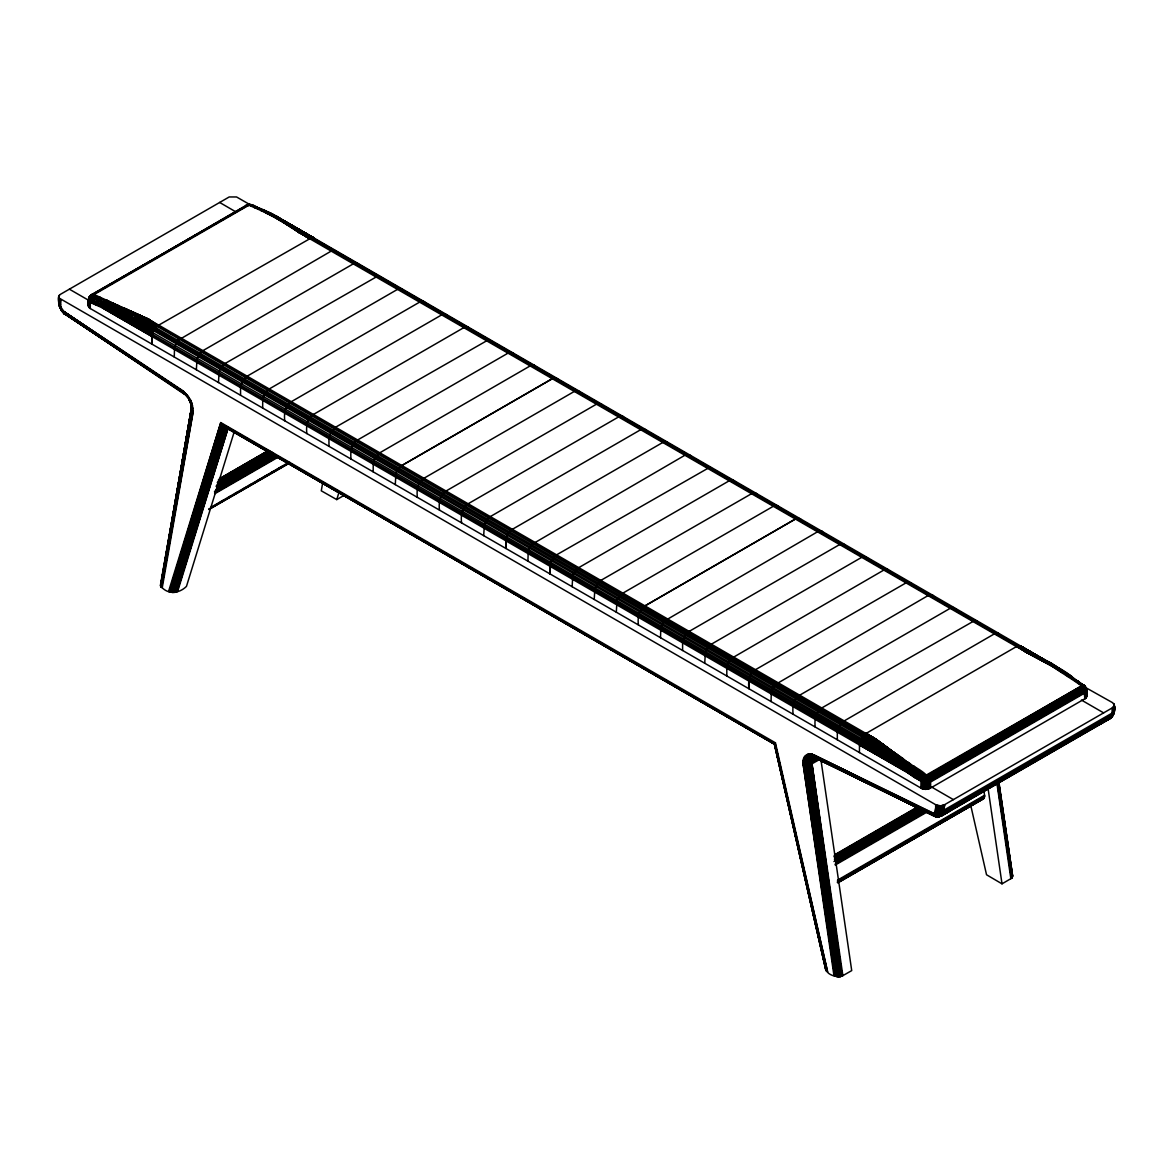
<?xml version="1.0" encoding="UTF-8"?>
<svg xmlns="http://www.w3.org/2000/svg" width="1173" height="1173" viewBox="0 0 1173 1173"><rect width="100%" height="100%" fill="white"/><g stroke="black" fill="none" stroke-linecap="round" stroke-linejoin="round"><path stroke-width="1.5" d="M1086.594 689.592L1084.79 692.129L930.086 781.438C904.515 784.326 889.295 740.72 865.029 734.151L157.754 325.815L148.604 319.276L94.119 294.555L91.186 294.804L88.84 297.825L88.518 306.549L88.591 298.602L90.497 295.919L248.163 205.026C251.213 204.146 256.579 205.275 248.823 205.246L94.119 294.555C88.371 295.816 85.688 304.775 90.277 308.528L922.037 788.681L925.717 789.37L930.13 788.315L1085.993 698.082L1086.594 689.592L1084.541 685.956L1048.882 663.126L1026.522 652.525L1033.853 655.018L1032.753 655.56L1057.767 668.742L1081.697 685.355L1112.517 702.642C1116.373 705.823 1114.819 713.668 1111.667 716.908L938.415 816.804L935.453 816.012L933.371 813.153L813.402 754.723C806.877 751.101 801.291 758.682 803.168 764.796M1086.286 688.258L1086.609 690.97L1084.849 692.979L930.13 782.288L924.735 783.3L923.781 789.194C924.749 785.617 921.846 776.658 926.963 775.558L1082.18 685.516L925.673 775.426L924.735 789.326C922.99 772.377 929.119 771.57 928.561 788.974M936.89 816.716C942.11 816.217 941.157 809.297 941.098 805.734L940.13 805.778L940.13 810.88L941.098 805.734L944.544 804.722L1112.517 707.744C1116.212 701.689 1115.156 713.287 1112.268 715.266M933.371 813.153L937.96 816.525L940.585 815.499L941.992 812.053L941.098 810.836L942.051 805.602L942.051 810.704L935.761 809.898L935.702 804.722L58.958 297.971L58.958 295.743L60.483 294.306L229.204 196.961L236.55 196.961L251.565 205.568M933.972 813.05L938.899 816.1L942.256 815.22L943.737 811.599L942.96 810.484L943.796 805.089L943.796 810.191L942.051 810.704L942.96 805.382C942.975 808.959 943.986 816.115 938.767 816.657M1086.609 690.97L1086.609 697.011L1085.699 689.035L1081.345 685.531L1084.717 687.129L1086.594 689.841C1088.676 709.21 1085.098 676.088 1082.327 686.909L927.623 776.233C921.685 775.793 920.277 783.564 921.289 788.315L922.418 779.942L924.91 776.042L876.187 739.313L924.221 776.687L922.872 782.083L922.872 788.974L923.752 783.168L909.31 773.74L102.256 307.795L90.277 302.502L88.444 299.98M94.119 294.555L89.06 299.423L88.752 307.091L88.532 300.537M923.004 778.212L910.937 769.591L876.246 739.401L148.516 319.232L93.429 295.024L89.427 299.921L89.119 307.619L88.767 301.094M1112.84 715.897L1114.042 712.744L1114.277 704.621L1114.291 711.527L1113.676 703.551M826.276 967.564C824.399 974.045 836.628 978.091 842.053 976.112L811.086 764.312L811.936 759.268L815.074 757.142L810.103 757.699L806.628 754.606M60.659 306.226L59.207 305.493L58.958 297.971L58.782 303.748L58.723 296.3L59.002 304.218L63.899 311.651L182.768 391.357L185.877 394.436L64.207 313.675L63.459 311.226L182.783 390.682L188.721 396.885M58.723 296.3L58.782 303.748L58.65 296.857L58.709 303.264L58.958 297.971M60.483 299.408L60.512 305.347L60.483 299.408C60.439 309.261 57.594 300.933 58.723 297.429L58.841 302.869L59.398 301.784M88.518 299.408L88.444 305.977L89.412 296.798M62.536 311.006L64.574 314.1C62.58 309.804 68.518 319.804 63.899 311.651L182.768 391.357L63.855 312.326L62.814 310.522M246.726 205.964C249.263 202.533 256.418 206.008 259.438 209.131L249.424 204.381L252.694 205.7L251.051 204.615M939.573 816.613L943.693 813.886L944.544 804.722L943.796 810.191L1112.517 712.847L1114.321 710.618M813.578 757.655L810.235 759.576L809.443 764.855L840.381 976.566L810.235 764.635L811.115 759.488L814.341 757.465M943.796 805.089L943.737 811.599L940.072 812.112L935.673 810.616L935.702 804.722L940.13 805.778L940.072 812.112C940.453 816.936 932.418 818.211 932.286 813.021L811.613 754.122L813.182 756.937L816.907 758.037L811.995 757.553L810.044 758.623L808.226 765.119L838.431 976.728L807.537 765.207L837.947 976.728L807.112 765.251C804.487 760.734 809.663 754.547 814.531 757.362C809.018 753.33 804.487 760.06 805.103 765.221L835.572 976.303L804.223 765.104C801.76 759.415 807.493 752.084 813.534 755.529L932.447 813.842L935.951 812.61L936.45 805.089L934.485 812.816M58.797 302.766L59.324 295.215M942.828 810.528L942.96 805.382L942.901 811.877L942.828 810.528L941.992 812.053L942.051 805.602M234.043 432.412L186.463 586.383C179.821 593.01 169.293 594.916 162.226 587.805L193.032 412.544L191.258 409.685L191.668 403.189M182.783 390.682C185.539 392.105 186.639 398.585 186.39 393.952M1078.867 683.551L1077.928 680.927L1074.967 681.322L1050.891 665.59L1026.536 652.511L1030.129 653.552L1018.399 645.883L1016.331 646.675L866.041 733.448L861.349 738.389L859.75 742.392L903.621 767.274L909.31 773.74L910.937 769.591L914.192 766.38C921.861 771.306 933.312 777.025 930.13 788.315M1086.594 689.841L1086.609 695.882L1085.685 687.041M60.908 307.121L59.559 305.786L59.324 298.499M944.456 809.869L943.737 811.599L944.544 804.722M944.47 811.247L1112.444 714.269L1112.517 707.744L1112.165 715.677L1110.083 718.653L941.376 815.953M186.331 395.682L182.783 390.638M1084.849 687.877L1086.286 688.478L1086.374 695.325L1085.48 694.313M1078.617 681.66L1071.418 676.469L1067.987 676.41C1052.885 663.463 1033.164 657.994 1017.387 646.191L1028.486 653.009L1050.451 663.2L1020.246 645.898L1018.384 645.868L311.124 237.532L298.924 232.489L290.64 225.099L271.491 214.468L283.499 220.524L299.012 232.386L310.097 237.826L1030.129 653.552M838.27 882.228L983.37 798.886L984.66 796.086L983.854 790.206M819.282 759.4L809.355 763.432L802.992 762.611L803.226 764.825C804.927 762.494 806.438 751.922 813.769 756.233L937.168 816.716L941.069 816.1L1110.963 717.905L1113.045 713.785L1112.341 714.372M836.496 976.523L805.484 763.462L836.848 976.61L806.569 765.265L837.449 976.669L807.112 765.251C806.408 759.649 811.32 754.738 816.907 758.037L814.443 757.611M841.129 976.42L810.235 764.635L811.1 762.905L842.053 976.112L811.848 763.946L812.2 759.957L814.121 757.494M1022.665 648.332L312.091 237.445L158.766 325.112C152.285 328.983 151.258 337.428 152.153 344.261L152.138 336.592L102.256 307.795L102.828 304.159C98.635 304.159 82.711 296.065 94.016 294.628L93.268 294.467M240.568 387.647L242.488 381.093L247.195 376.152L397.486 289.394L400.477 288.47L403.395 290.156M262.723 399.143L262.664 408.057M470.094 329.32L467.675 326.871L463.775 327.663L313.484 414.421C307.003 418.306 305.948 426.752 306.871 433.585M328.968 438.687L330.889 432.133L335.595 427.207L488.906 339.525M373.234 462.954L373.175 471.854M549.99 573.949L550.709 562.395M682.613 642.863L684.533 636.309L689.255 631.382M726.82 668.375L727.524 664.475M748.931 681.146L748.931 688.8C747.949 681.953 749.078 673.537 755.559 669.651L906.89 582.38M837.331 732.187L838.035 728.272M1083.09 685.56C1081.491 684.431 1089.277 688.595 1084.351 690.311L927.418 780.412L922.418 779.942L922.477 779.033L910.424 770.426L876.275 739.547L911.509 768.799L923.591 777.42L927.33 777.376L1082.943 687.686C1084.6 681.366 1087.518 691.703 1085.993 694.797L1086.359 688.786L1083.984 686.22M190.51 399.949L192.401 411.972L161.581 587.365L192.958 412.485C193.53 405.257 188.633 393.761 191.727 411.093L160.686 586.353L191.947 404.773M90.277 297.399L91.157 294.848L93.459 294.335M191.346 405.741L191.272 409.025M90.82 295.141L89.632 308.103L89.148 301.622M91.186 294.804L89.221 297.106L90.497 299.775L102.535 305.083L144.997 318.455L157.725 325.801C139.044 309.833 111.156 313.514 90.233 301.637L90.277 308.528L90.306 300.713L92.784 294.247M935.526 811.32L939.822 813.329L944.192 812.654L1112.165 715.677L1113.602 713.316L1113.676 706.82L1112.312 716.454M940.687 810.88L941.098 805.734L941.039 812.141L940.687 810.88L940.072 812.112M93.136 294.599L93.899 294.702L89.94 296.007L88.737 298.851L90.336 296.622M940.13 805.778L939.148 810.836L939.148 805.734L938.473 814.091L936.391 815.851L933.517 815.675L812.215 755.735L937.168 816.716L934.353 816.247L938.415 816.804M245.04 207.298L246.345 205.187L248.925 205.187L254.878 207.856L256.931 207.284L270.391 213.31L309.056 238.339C302.693 235.289 257.122 202.372 287.18 223.266M1085.611 692.935L1085.978 688.756M1113.089 713.829L1113.162 707.304L1113.602 713.316L1114.277 705.75L1114.203 712.158L1114.042 706.307L1113.602 713.316L1112.444 714.269M811.086 764.312L808.226 765.119L839.047 976.728L808.505 765.06L809.355 763.432L840.117 976.625L809.443 764.855L810.25 763.212L840.381 976.566M811.863 754.972L932.711 814.531L935.013 814.663L936.728 813.197L937.286 805.382L937.579 813.695L935.658 815.308L933.078 815.162L811.863 754.972L934.426 815.939L933.078 815.162M938.151 811.775L939.148 805.734M191.36 407.94L192.343 411.914L161.068 586.881L162.226 587.805M192.958 412.485L192.548 410.095L161.068 586.881L192.548 410.095M161.463 583.172L160.554 586.148L191.668 406.811L160.936 586.749L191.829 410.638L191.228 414.216M88.84 297.825L88.605 299.716L90.233 301.637M922.843 782.948L922.037 788.681L921.435 781.526M254.878 207.856C274.511 216.228 292.062 227.445 309.056 238.339C291.974 227.767 276.579 213.853 256.931 207.284M928.547 782.963L927.652 789.194L927.535 781.394L925.952 775.25M1113.705 714.093L1114.042 704.079M926.259 775.808L926.699 789.326L927.608 782.318M191.258 409.685L191.434 408.512L191.258 409.392M926.699 789.326L927.652 783.168M923.781 789.194L924.735 783.3L923.752 783.168M925.717 789.37L926.67 783.315L925.717 789.37L925.688 782.494M924.735 789.326L925.688 783.359M1097.781 724.342L1110.069 718.653L1113.617 713.785M191.346 408.747L191.668 406.811M186.58 441.092L187.196 437.514M189.982 421.386L190.598 417.793M160.921 583.699L191.58 408.131L160.364 585.532M915.307 777.978L916.978 773.857L920.248 770.646M161.068 586.881L192.035 409.597L191.551 410.726M322.854 481.839L321.285 490.813L336.754 499.61L344.114 495.358M804.223 765.104L806.012 765.28L806.438 763.579M859.428 752.597L859.486 743.682L152.241 335.361L108.678 309.159L110.013 305.42L112.535 302.766C126.625 312.487 144.543 314.804 157.725 325.801L142.212 317.121L102.828 304.159L103.517 305.347L118.84 311.402L141.376 317.238L880.952 744.811L863.049 736.028L155.774 327.692L132.842 314.892L103.165 307.986L102.242 306.93M190.085 400.257L190.393 402.823M174.557 346.797L174.264 357.017M197.064 358.22L196.36 369.774M262.752 399.157L264.585 393.849L269.291 388.923L419.582 302.15M306.945 424.685L307.194 423.365M512.689 352.721L507.968 353.176L357.677 439.948C351.196 443.819 350.17 452.265 351.079 459.098M373.263 462.954L373.879 460.3M599.799 581.031L594.931 587.922L594.212 599.476M594.3 590.576L594.535 589.271M664.138 621.191L660.824 627.54L660.516 637.76M771.335 691.337L771.028 701.557M975.159 620.268L821.833 707.92C815.352 711.806 814.326 720.251 815.235 727.084M837.419 730.94L837.654 729.635M914.192 766.38L913.283 765.734L910.072 768.828L908.415 772.89L909.31 773.74M838.431 976.728L808.402 763.564L839.413 976.698L809.194 764.928M191.39 410.359L191.668 409.069M248.309 204.483L247.591 205.759L248.5 205.642M250.26 204.557L263.617 210.539M59.207 305.493L58.958 295.743L59.207 300.464M191.272 403.615L191.184 405.11L192.607 405.785M267.591 212.225L314.423 238.398L294.174 227.782L311.109 237.532L297.356 230.494L310.097 237.826L298.866 232.357L309.056 238.339L278.705 218.97L256.257 207.328M803.226 764.825L803.74 762.963L834.721 975.995L803.226 764.825L833.959 975.613M90.673 298.616L91.626 297.092C113.429 308.616 138.414 310.376 157.725 325.801C137.446 312.883 113.238 308.03 92.168 296.314L91.626 297.092M174.586 346.812L177.885 340.449M196.683 359.568L199.102 354.349L202.988 350.639M351.401 448.892L351.797 447.558M395.975 473.056L395.272 484.625M468.218 503.76C461.693 507.586 460.696 516.091 461.576 522.909M506.487 536.867L505.783 548.421M506.106 538.216L508.525 532.997M617.013 600.679L616.309 612.233M660.839 627.54L661.235 626.206M710.31 644.827L705.428 651.719L704.724 663.273M771.35 691.352L774.649 684.988M815.558 716.864L815.953 715.53M970.687 805.133L986.537 874.765L1002.006 883.841L1011.478 878.298L1012.636 875.864L998.868 781.775M826.027 970.379L774.444 743.975L222.005 424.582L169.352 591.779L220.759 422.573L775.441 742.817L827.625 971.904L775.001 743.271L826.422 970.936L774.664 743.653L221.345 423.614M168.575 591.397L220.759 422.573L224.483 426.84L575.415 628.787M223.5 426.18L774.664 744.342L222.738 425.447L170.232 592.086L222.005 424.582L169.484 591.837M170.51 592.174L222.738 425.447L171.155 592.306L223.53 426.195L172.138 592.453L224.366 426.752L173.135 592.497L225.231 427.163L174.132 592.468L226.081 427.397M173.135 592.497L224.483 426.84M174.132 592.468L225.421 427.251M226.286 427.441L175.1 592.35L226.932 427.441L236.594 432.94M227.723 427.324L176.023 592.13L226.932 427.441L236.433 432.94M176.023 592.13L227.078 427.456M227.797 427.309L176.874 591.852L227.914 428.746L177.622 591.485M336.754 499.61L338.909 492.601M169.352 591.779L221.565 424.01L774.664 743.653L826.261 970.76M171.61 592.394L223.53 426.195M172.724 592.497L224.366 426.752M170.232 592.086L222.503 425.227L775.016 744.239M152.857 332.692L114.69 310.449L118.253 305.332M925.702 775.852L908.034 762.039L903.386 767.978L908.415 772.89L859.428 744.943L905.893 770.441L859.516 743.697L859.736 742.377L108.678 309.159M820.777 758.784L851.715 970.599L842.126 976.068L811.188 764.268L811.833 762.538L819.209 758.213M59.896 306.959C58.767 304.144 63.459 313.734 65.6 314.437M263.382 396.503L263.94 395.169M373.894 460.315L378.762 453.408M396.005 473.071L396.518 471.722M596.397 404.23L446.092 490.988C439.596 494.859 438.585 503.32 439.479 510.138M462.309 511.355L462.851 510.02M550.738 562.41L553.627 557.38L556.647 554.814L709.944 467.147M577.702 568.275L572.835 575.166L572.116 586.72M617.042 600.693L617.555 599.33M800.704 519.14L798.329 518.173L795.323 519.067L645.033 605.84C638.537 609.711 637.526 618.171 638.42 624.989M705.442 651.733L706.659 649.08M727.539 664.49L728.066 663.141M838.05 728.286L841.906 722.26M1113.588 712.993L1113.998 712.011M1086.286 689.328L1084.614 691.234L928.4 781.189L921.699 780.705L909.676 772.127L876.114 739.371L892.257 753.784L903.621 767.274M774.444 743.975L825.763 969.822L774.356 744.21L775.441 742.817M186.14 394.48C187.709 398.351 189.659 396.459 191.873 403.277M1110.728 718.184L1112.063 716.116L1111.124 716.556M922.477 779.033L923.136 778.08L928.796 777.86L1083.5 688.522C1085.773 686.19 1083.148 683.463 1085.45 688.272M248.647 204.718L249.526 204.908M260.934 210.583C273.133 210.671 294.438 228.926 298.968 232.371L310.097 237.826L298.221 231.345L298.88 232.401L280.596 218.867L266.315 212.122L280.244 218.794L298.895 232.342L289.438 224.336L287.312 224.864M909.442 772.963C898.195 756.937 883.328 742.626 866.07 733.462L876.158 739.313L903.386 767.978L859.516 743.697L902.433 767.01L895.307 759.679L121.142 311.915L124.235 308.03L148.56 319.291L157.725 325.801L147.989 319.276L144.997 318.455L156.713 326.666L139.807 316.915L155.76 327.678M912.139 768.066L911.92 766.717L902.682 758.213L898.459 762.949L860.161 741.043L895.307 759.679L891.627 754.474L876.202 739.386L879.999 743.843L881.275 743.022L913.488 766.834M219.615 202.43L235.465 211.639M374.436 458.98L375.111 457.675M396.547 471.737L398.014 469.185M440.74 497.249L441.429 495.944M507.059 535.533L507.733 534.228M573.377 573.832L574.052 572.527M617.585 599.344L619.051 596.808M639.681 612.115L640.355 610.81M728.096 663.156L729.562 660.604M772.289 688.668L772.963 687.363M124.675 312.766L154.865 328.821L888.078 752.142L861.378 738.404L891.055 755.236L876.158 739.371L866.07 733.462L876.143 739.327L891.7 755.925L860.703 739.708L893.87 757.421L154.103 330.068L124.675 312.766L127.476 309.496M192.401 411.972L193.193 410.535M939.089 811.995L939.705 810.88M191.478 408.292L191.258 406.225M62.726 310.376L61.495 310.742L62.228 309.745M69.368 289.174L88.415 300.171M953.414 799.634L931.171 786.79M1110.758 717.348L1110.274 718.067L1112.151 716.864M60.424 307.341L60.087 308.103L61.26 308.03M1112.869 715.442L1113.5 714.548M106.215 299.892L103.708 302.414L104.221 303.572L124.895 312.355M90.497 295.919L246.858 204.938L248.867 204.776M893.87 757.421L897.228 754.298M154.865 328.821L132.842 314.892L134.015 313.558M243.295 379.876L245.142 377.721M397.984 469.185L401.914 465.476L553.231 378.205M442.206 494.713L443.101 493.569M508.496 532.982L512.41 529.287L662.701 442.514L666.601 441.722L669.006 444.156M531.53 544.624L528.231 550.987L527.909 561.193M619.021 596.793L622.951 593.098L773.242 506.325M641.147 609.564L642.042 608.435M729.533 660.59L731.409 658.449M840.059 724.415L840.953 723.272M891.333 754.855L894.325 752.23L906.289 763.344L910.937 769.591M89.221 297.106L92.183 294.306M92.168 296.314L92.77 295.611L148.634 319.247L157.725 325.801L148.15 319.291L117.799 305.64M89.119 298.323L90.409 295.904L93.635 294.878L89.163 297.605L89.06 299.423L90.497 299.775M177.856 340.434L331.182 251.11L335.874 250.641M531.501 544.609L684.827 455.285L689.519 454.816M553.627 557.38L555.606 555.503M664.123 621.177L817.434 531.853L821.335 531.061M708.316 646.69L709.284 645.678M774.62 684.973L927.946 595.649L932.638 595.18M799.751 695.178C793.241 699.005 792.244 707.51 793.124 714.313M887.8 747.597L885.468 749.415L862.17 737.172L884.486 748.418L863.049 736.028L864.017 735.016L877.771 741.527L876.128 739.401L866.07 733.462L876.128 739.342L912.594 766.174L912.799 767.406M132.842 314.892L141.273 317.34L142.373 316.417M1099.042 724.43L1109.115 718.257M141.273 317.34C146.772 315.478 153.135 324.247 157.725 325.801L147.182 318.733L157.725 325.801L148.648 319.261M91.817 294.555L91.538 296.71M1084.849 698.991L1083.969 689.431L1085.172 686.454M89.735 301.256L102.33 306.021L148.531 319.276L146.83 319.012M60.424 304.525L60.336 307.077M148.165 319.115L126.244 310.537L107.139 300.317L103.517 305.347L103.165 307.986L152.226 335.346M61.495 310.742C61.539 308.778 59.53 307.678 60.923 309.305M224.058 364.085L219.19 370.991L218.457 382.545M311.446 415.99L312.458 415.139M489.273 517.22L484.405 524.111L483.687 535.665M510.343 530.826L511.355 529.961M731.38 658.449L883.738 570.122L887.638 569.345L890.058 571.779M797.713 696.733L798.725 695.868M841.891 722.245L994.249 633.933L998.15 633.141L1000.554 635.575M1111.74 716.908L1112.576 716.204M190.847 400.785C189.381 401.811 187.563 398.659 189.571 398.351M925.6 775.47L925.277 776.673M880.879 742.744L879.662 743.506L864.017 735.016L879.999 743.843M146.977 318.587L147.989 319.276M1040.275 659.578C1051.375 659.622 1061.712 672.261 1071.902 676.66L1049.454 663.024L1026.58 652.511L1050.451 663.2L284.071 220.744L280.802 220.964L262.987 209.996L272.444 216.301L275.684 216.052L298.88 232.357L310.097 237.826L298.426 231.477M1100.201 724.225L1109.702 718.653L1108.529 718.844M1028.574 652.965L1017.387 646.191L1026.668 652.54L1049.454 663.024L1084.878 686.146L1077.459 680.736M114.895 309.819L108.81 308.396L102.535 305.083M100.16 297.18L97.183 300.552L96.259 305.097M922.74 779.004L929.251 778.725L1083.969 689.401C1084.409 686.41 1087.063 697.392 1085.48 698.565M224.043 364.085L378.395 275.728M378.747 453.394L530.093 365.947L533.994 365.17M489.258 517.205L640.605 429.758L644.505 428.966L646.909 431.4M577.688 568.26L730.075 480.3M599.784 581.016L753.183 492.763M710.295 644.813L861.642 557.366L866.334 556.896M1020.246 645.898L1053.75 665.12L1072.591 677.408L1049.982 663.053L1026.698 652.481L1058.999 668.522L1071.418 676.469L1067.987 676.41M804.326 756.878L810.235 759.576L816.129 757.04M1047.65 663.713L1050.231 663.112L1070.861 676.425M942.095 815.631L950.555 810.748M811.173 761.541L816.349 758.594L809.443 761.981L803.138 760.441M885.688 749.195L876.158 739.415L865.029 734.151L876.847 740.559C889.266 747.509 901.964 759.136 909.999 771.277L922.418 779.942M91.157 294.848L248.617 204.835M90.776 295.332L247.503 204.923M202.973 350.624L353.278 263.866M447.998 316.563L445.564 314.115L441.664 314.892L291.373 401.665C284.892 405.535 283.866 413.996 284.775 420.814M219.952 478.452L267.415 451.048M219.395 478.907L268.426 450.579M218.413 479.801L269.042 450.579M219.072 479.933L269.687 450.711M218.163 481.121L268.793 451.898M217.269 482.44L269.467 452.294M217.943 482.968L271.725 451.913M217.005 484.522L270.787 453.467M216.023 486.179L272.972 453.291M216.55 486.986L273.5 454.098M217.005 487.836L273.954 454.948M215.788 489.625L274.321 455.828M214.468 491.428L276.168 455.798M214.63 492.279L277.913 455.754M214.674 493.1L277.957 456.561M214.6 493.848L277.884 457.309M210.817 507.352L288.338 462.602M220.333 502.029L223.5 500.211M228.251 497.469L231.418 495.636M234.571 493.818L237.738 491.986M242.488 489.244L245.656 487.425M248.823 485.593L251.975 483.775M256.726 481.033L259.893 479.2M263.06 477.382L267.796 474.64M270.963 472.807L274.13 470.974M277.297 469.156L282.033 466.414M209.058 508.921L289.731 462.353M208.765 509.478L289.452 462.895M208.941 509.463L289.057 463.335M401.914 465.476L552.204 378.718M468.188 503.745L618.508 416.987M645.047 605.855L795.338 519.082M689.225 631.367L839.545 544.609L843.446 543.817L845.85 546.251M799.737 695.164L950.057 608.406L953.033 607.497L955.951 609.183M812.669 758.916L815.616 757.23M816.628 757.391L809.737 760.676L803.578 758.52M811.188 764.268L819.311 759.635M834.633 854.78L918.474 806.379M834.179 855.469L918.034 807.053M836.716 854.325L855.689 843.358M858.856 841.54L869.941 835.147M873.093 833.314L884.178 826.921M887.331 825.088L892.081 822.361M895.248 820.528L898.415 818.695M901.568 816.877L912.653 810.484M834.824 855.572L918.679 807.156M833.915 856.73L919.353 807.405M834.604 857.111L920.028 807.786M835.279 857.624L920.702 808.3M834.355 859.149L921.362 808.915M834.956 859.868L921.963 809.634M833.93 861.569L924.104 809.517M835.982 861.51L924.573 810.352M836.364 862.39L924.954 811.232M835.073 864.178L926.817 811.203M835.249 865.044L927.007 812.068M837.463 880.19L984.587 795.25M837.522 881.026L984.66 796.086M837.478 881.788L984.602 796.848M837.331 882.463L984.455 797.523M838.636 882.125L984.191 798.095M837.815 882.917L983.824 798.564M1056.873 669.197L1059.688 668.698L1072.591 677.408M255.567 207.518L265.978 211.536L264.189 210.334M187.401 397.017L190.334 400.902M1103.544 721.468L1109.042 719.122M1068.896 677.056L1069.277 675.868L1064.19 672.173L1049.175 663.053L1026.595 652.496L298.939 232.489M245.875 205.539L248.588 204.542M929.397 788.681L928.781 777.831M353.264 263.852L357.178 263.075L359.187 264.643M419.567 302.135L423.482 301.358M441.693 314.907L442.734 314.408M485.901 340.434L486.927 339.921M596.383 404.216L601.089 403.761M618.479 416.972L622.394 416.21L624.417 417.764M773.212 506.311L774.268 505.827M950.027 608.391L951.068 607.893M994.249 633.933L995.29 633.42M277.898 219.307L280.933 218.97L298.866 232.357L279.878 218.779L263.617 210.099L298.88 232.401M294.247 229.219L297.957 231.448L279.804 218.471L315.361 239.981L314.994 239.116M817.273 757.186L815.851 757.699L904.896 801.203M943.693 813.886L939.397 814.37L935.277 811.936M264.687 210.715L281.857 220.553L298.792 232.283M942.989 814.883L938.796 815.22L934.925 812.434M813.314 758.095L809.15 758.403L805.338 755.559M934.617 816.305L812.654 756.394L935.731 816.408L939.162 816.628M811.921 761.174L817.757 758.623M188.604 398.967L189.718 400.946M1033.633 655.091L1053.984 665.282L1066.448 673.83L1065.113 672.202L1062.577 672.803L1041.111 659.123L1026.698 652.496L1041.712 658.933M811.613 754.122L933.019 813.959L933.869 815.396L932.711 814.531M246.345 205.187L248.192 204.645M246.154 205.686L247.708 205.231M294.863 228.97L283.793 220.612M63.885 311.901L62.345 311.739M332.223 250.597L333.235 250.304M354.319 263.368L355.331 263.06M376.401 276.11L377.413 275.802M398.527 288.881L400.492 288.485M420.623 301.652L421.635 301.344M553.216 378.19L556.09 377.926L558.113 379.48M730.046 480.285L732.934 480.021L734.943 481.575M774.253 505.812L777.127 505.534L779.151 507.088M906.861 582.365L907.902 582.072M815.411 757.362L812.449 757.172L809.795 753.887M295.332 228.823L311.109 237.532L295.127 228.515M60.659 309.408L61.626 310.786M937.652 816.833L941.069 816.1L948.752 811.188L947.491 811.115M1070.905 675.985L1071.829 677.188L1053.75 665.12L1050.891 665.59L1026.683 652.511L1047.973 663.522M92.037 295.596L92.946 295.464M806.144 765.28L808.226 765.119M248.075 204.571L248.999 204.498M92.96 294.907L93.767 294.79L93.019 294.746M753.169 492.748L755.031 492.777M775.28 505.519L776.247 505.416M907.873 582.072L911.758 583.655M952.095 607.599L953.062 607.511M1082.342 685.135L1085.348 686.586M108.81 308.396L105.922 308.572L102.33 306.021M107.139 300.317L105.526 300.361L105.834 301.344L125.658 311.197L141.493 317.135L156.713 326.666M289.438 224.336L312.956 237.547L290.64 225.099L312.077 237.43M378.38 275.714L381.298 277.4M488.877 339.51L492.205 342.076M709.914 467.133L713.243 469.699M930.951 594.74L931.846 594.858M975.144 620.253L978.062 621.939M249.981 204.41L251.271 205.774L250.362 205.642M250.304 205.114L252.136 205.979M812.786 757.685L810.455 756.878L808.124 754.048M1026.83 652.628L1017.387 646.191L1026.903 652.569M287.561 224.747L273.925 215.803M936.523 816.217L937.887 816.54M1083.588 685.281L1082.987 685.325M935.834 816.393L937.168 816.716M887.565 747.729L901.201 759.239L910.072 768.828L910.424 770.426M933.796 815.939L936.435 816.745L935.731 816.408M1082.092 685.838L1081.227 685.589L1083.94 688.214M64.207 313.675L63.283 312.751L182.797 391.635L187.841 397.207M141.801 317.502L146.918 318.939L142.739 316.71M1040.7 659.314L1026.668 652.54L1017.387 646.191L1026.522 652.511L1017.387 646.191C1034.439 658.522 1055.861 663.361 1072.298 676.968M91.157 297.942L103.224 303.264L146.992 318.88L125.951 310.86L106.479 300.772M813.783 757.347L935.731 816.628L933.517 815.675M1027.973 653.068L1026.844 652.628L1032.87 655.487M133.018 314.643L110.013 305.42L104.265 301.637M121.376 311.432L103.825 304.437L103.224 303.264M252.386 205.246L250.025 204.762M1081.99 685.985L1081.11 685.648L1085.714 690.354L1085.993 698.082M265.978 211.536L265.45 211.844M267.444 212.137L283.192 220.465M423.468 301.344L424.949 302.209M533.979 365.155L535.46 366.005M622.394 416.21L623.186 416.532M755.016 492.763L756.497 493.628M821.32 531.046L822.126 531.384M1020.231 645.883L1053.75 665.12M1057.328 668.933L1033.193 655.296M134.221 313.367L146.948 318.909M250.89 204.674L258.661 208.002M812.654 756.394L814.326 757.172L813.402 754.767L932.447 813.842L813.402 754.723M933.297 815.484L934.426 815.939M278.309 219.116L261.623 210.246L261.843 210.993C273.734 211.213 283.631 223.618 293.968 228.896M193.061 408.219L191.917 407.544M909.72 803.608L815.132 757.729L935.072 816.408M912.99 805.206L935.922 816.379L913.063 805.191M1074.967 681.322L1081.843 686.117M1028.237 653.17L1032.387 655.252M298.924 232.225L310.097 237.826M876.7 740.383L865.029 734.151L876.905 740.53M1049.175 663.053L1052.621 664.915M859.75 742.392L898.899 763.418L114.133 310.332L152.461 334.041M114.69 310.449L153.399 331.358M121.142 311.915L154.074 330.053M1027.445 651.03L1030.642 652.818M1033.838 654.607L1064.981 672.466M1063.339 672.085L1066.448 673.83M1058.618 668.522L1033.017 654.915M1042.284 658.874L1019.366 645.78L1035.319 655.692M312.956 237.547L287.033 222.665L313.748 237.87L283.411 220.377L314.423 238.398L281.256 219.116M1021.023 646.206L1053.984 665.282M276.227 216.756L314.965 239.101L276.388 216.58M277.429 218.119L280.596 219.938M283.749 221.756L286.916 223.588M1059.688 668.698L1060.436 669.431L1021.698 646.734M1081.403 700.046L1103.661 712.891M250.875 441.165L239.615 434.758L250.699 441.18M258.808 445.74L253.896 442.998L258.632 445.755M261.828 447.558L273.089 453.966M287.356 462.191L276.11 455.798L287.165 462.221M295.288 466.766L290.391 464.024L295.097 466.795M298.323 468.599L301.637 470.432M309.569 474.992L304.672 472.25L309.364 475.036M312.604 476.825L315.918 478.657M320.537 481.399L323.851 483.232M326.886 485.05L338.117 491.458M349.099 497.851L358.747 503.349M361.797 505.167L366.665 507.909M371.313 510.651L380.946 516.149M384.011 517.967L395.11 524.375M398.292 526.208L403.16 528.95M409.494 532.601L406.225 530.768L417.163 537.249M412.573 534.433L417.427 537.175M428.438 543.568L431.708 545.401M434.787 547.234L438.057 549.067M442.72 551.809L445.989 553.627M457.001 560.034L460.256 561.867M464.933 564.609L468.188 566.442M471.282 568.26L474.449 570.093M479.214 572.835L482.47 574.667M493.496 581.06L503.012 586.544M520.46 596.602L525.299 599.359M528.407 601.177L531.574 603.01M550.621 613.978L553.847 615.81M556.955 617.643L560.137 619.461M572.835 626.778L576.06 628.611M579.169 630.444L582.409 632.276M601.382 643.244L604.608 645.077M664.856 679.812L669.622 682.554M261.799 447.573L272.898 453.98M298.265 468.628L301.432 470.461M312.531 476.854L315.698 478.687M320.464 481.429L323.631 483.261M326.798 485.094L337.897 491.502M341.064 493.334L380.712 516.208M383.879 518.041L394.978 524.448M398.146 526.266L402.896 529.023M420.345 539.081L431.444 545.489M434.611 547.322L439.362 550.064M442.529 551.896L445.711 553.729M448.878 555.547L453.628 558.304M456.81 560.137L459.977 561.955M464.728 564.712L467.895 566.53M471.077 568.362L474.244 570.195M478.995 572.937L482.176 574.77M485.343 576.603L504.361 587.585M507.542 589.418L524.976 599.476M528.143 601.309L539.243 607.717M542.41 609.549L553.509 615.942M556.676 617.775L561.442 620.517M564.609 622.35L575.708 628.757M578.875 630.59L583.641 633.332M586.808 635.165L589.975 636.998M593.142 638.83L597.907 641.572M601.075 643.405L604.242 645.223M609.007 647.98L612.174 649.798M615.341 651.631L618.508 653.464M623.274 656.206L626.441 658.038M629.608 659.871L648.64 670.853M651.807 672.686L669.24 682.745M672.422 684.577L683.507 690.985M686.689 692.818L697.788 699.225M700.955 701.043L705.706 703.8L686.469 692.832M708.873 705.618L719.973 712.026M723.154 713.858L727.905 716.6M731.072 718.433L734.239 720.266M745.339 726.674L748.521 728.506M756.438 733.081L751.688 730.324L762.685 736.776M759.605 734.899L762.787 736.732M767.538 739.474L770.705 741.307L767.435 739.518M578.524 630.59L589.696 637.012M592.805 638.83L603.992 645.253M607.101 647.071L618.274 653.493M621.382 655.311L683.331 691.014M708.697 705.647L719.841 712.055M722.993 713.888L734.122 720.295M745.207 726.703L748.403 728.536M1050.231 663.112L1070.245 676.498M1033.31 654.798L1018.399 645.883L1060.979 669.827L1060.231 669.123M896.817 754.532L900.571 756.702L911.26 767.362L911.509 768.799M1021.712 646.748L1060.436 669.431M1018.399 645.883L1033.853 655.018M290.317 225.113L307.531 235.333M1052.929 664.9L1058.999 668.522M1072.884 678.595L1085.685 687.231M926.963 775.558L926.509 775.749M63.283 312.751L184.41 393.278M67.286 315.42L117.183 348.454M120.203 350.448L127.754 355.448M130.79 357.457L138.341 362.457M141.376 364.466L148.927 369.466M151.947 371.46L159.513 376.474M162.534 378.468L168.589 382.471M173.12 385.477L179.161 389.48L173.091 385.36M67.799 315.376L76.963 321.461M81.538 324.51L89.163 329.584M92.212 331.607L99.852 336.68M102.901 338.704L122.74 351.885M127.314 354.935L133.414 358.982M138.003 362.032L145.628 367.105M148.678 369.128L156.302 374.202M162.417 378.263L166.991 381.298M63.972 313.206L186.668 395.741M1058.207 668.595L1068.647 676.073M186.448 394.319L185.217 393.483L187.621 395.521M932.535 814.135L933.4 814.722M141.713 316.93L146.801 318.719L134.396 312.678L105.233 302.004L104.881 300.948M288.279 224.483L298.045 231.638M297.854 231.492L274.394 215.759L269.907 213.105L267.092 213.53L262.312 210.055M1085.934 691.22L1086.374 697.554L1086.301 690.692M185.393 394.436L64.104 313.47L62.374 311.417M877.375 740.28L892.58 753.462L908.562 772.113M183.179 392.75L184.498 393.732L182.929 392.251M926.743 775.661L926.084 775.162L928.268 778.095M877.169 740.134L876.451 739.577L880.762 743.301M932.608 595.166L933.855 596.412M822.112 531.369L823.739 533.495M689.504 454.801L691.132 456.927L690.721 456.048M601.075 403.761L602.306 405.008M512.66 352.706L514.302 354.833M335.845 250.626L337.487 252.752M881.143 743.081L893.269 752.905L909.999 771.277M1071.931 677.789L1066.316 673.346L1068.236 675.223M182.768 391.401L184.44 392.735L63.929 312.942L63.283 311.813L182.797 391.635L63.459 311.226M1081.007 685.692L1083.515 688.536M63.445 313.074L64.236 313.734M183.208 392.808L184.689 394.084M63.723 313.294L66.275 314.364M886.363 748.565L909.148 770.47L909.676 772.127M879.779 743.403L876.187 739.415L876.847 740.559M1011.493 874.046L1012.636 875.864M898.738 762.362L891.935 754.122L876.935 740.251M186.008 395.272L187.577 397.236M756.482 493.613L757.435 495.211M580.21 392.237L578.172 390.668L574.286 391.459L423.981 478.232C417.5 482.103 416.474 490.563 417.383 497.381M61.612 310.405L62.946 312.135M61.48 310.61L62.624 312.106M1084.629 686L1085.201 686.777M1084.864 686.029L1086.286 688.478M187.724 396.459L189.132 398.615M187.504 396.782L188.897 398.82M61.876 310.728L60.131 307.619M1084.805 686.528L1085.392 687.481M1113.617 709.636L1114.218 710.882M936.523 810.264L937.242 811.467L938.195 805.602L938.591 810.792M1114.189 709.504L1113.998 710.251M935.761 809.898L936.406 811.086M188.824 398.805L189.967 400.961M867.947 559.022L867.551 558.143L867.932 559.008M734.914 481.56L735.339 482.455M807.42 763.608L808.094 765.133M189.791 400.521L190.862 403.175M189.63 400.726L190.569 403.028M59.5 305.977L60.351 308.147M59.383 306.3L60.087 308.103M921.699 780.705L922.051 781.79M190.378 402.574L191.184 405.11M58.958 304.76L59.574 306.798M804.575 763.242L835.792 976.376M59.618 303.924L59.882 305.024L59.838 298.983L59.852 304.13M801.643 520.739L801.892 521.765M779.546 507.982L779.781 509.009M779.517 507.968L779.766 508.994M775.426 746.013L776.981 753.125M777.86 756.644L779.415 763.755M780.309 767.289L786.335 793.901M787.23 797.42L788.784 804.517M789.664 808.05L795.719 834.648M801.394 859.486L806.276 880.762M812.039 905.527L813.651 912.623M814.414 916.216L815.631 921.538M823.769 956.992L825.396 964.074M775.074 746.116L822.669 953.884M823.475 957.432L825.924 968.092M775.001 743.271L826.848 971.361M774.84 743.433L826.422 970.936M1113.983 712.759L1113.676 706.82M191.023 404.025L191.551 407.134M59.149 303.411L59.383 304.643M997.182 782.538L1011.478 878.298L997.739 782.127M998.81 782.846L1012.446 875.234M998.34 781.379L1012.446 877.125M998.927 785.998L999.44 789.59M999.997 793.212L1001.83 805.836M1002.372 809.473L1002.886 813.065M1003.443 816.687L1004.22 822.097M1004.762 825.719L1005.29 829.326M1005.833 832.947L1007.68 845.586M1008.223 849.193L1010.07 861.832M1010.598 865.454L1011.126 869.061M999.865 794.678L1000.408 798.285M1001.199 803.696L1001.727 807.303M1004.631 827.156L1005.158 830.763M1007.006 843.387L1007.534 846.994M1008.062 850.601L1008.589 854.208M1010.437 866.832L1010.965 870.439M997.505 782.318L1011.537 878.254L997.475 782.347M998.502 781.071L1012.636 876.51M998.062 781.805L1012.079 877.712L998.194 781.614M998.238 783.681L1011.991 877.815M996.83 782.772L1010.847 878.724M988.253 789.693L1002.006 883.841M922.037 779.869L922.183 780.881M811.833 762.538L842.874 975.701M811.936 763.887L842.126 976.068M810.25 763.212L810.352 764.591M936.45 805.089L936.787 810.352M837.317 732.172L837.331 739.84M726.805 668.375L726.82 676.044M682.598 642.848L682.613 650.516M550.005 566.295L550.005 573.949M505.768 540.753L505.768 548.407M328.953 438.673L328.968 446.341M240.538 387.633L240.568 395.301M942.432 814.561L939.91 816.291L942.418 814.575M816.496 757.978L812.215 759.943L816.481 757.993M932.74 813.094L933.019 813.959L932.74 813.094M876.114 739.489L865.029 734.151L876.143 739.591M742.172 724.841L737.421 722.099L742.054 724.87M65.072 314.349L64.104 313.396L65.014 314.335"/></g></svg>
